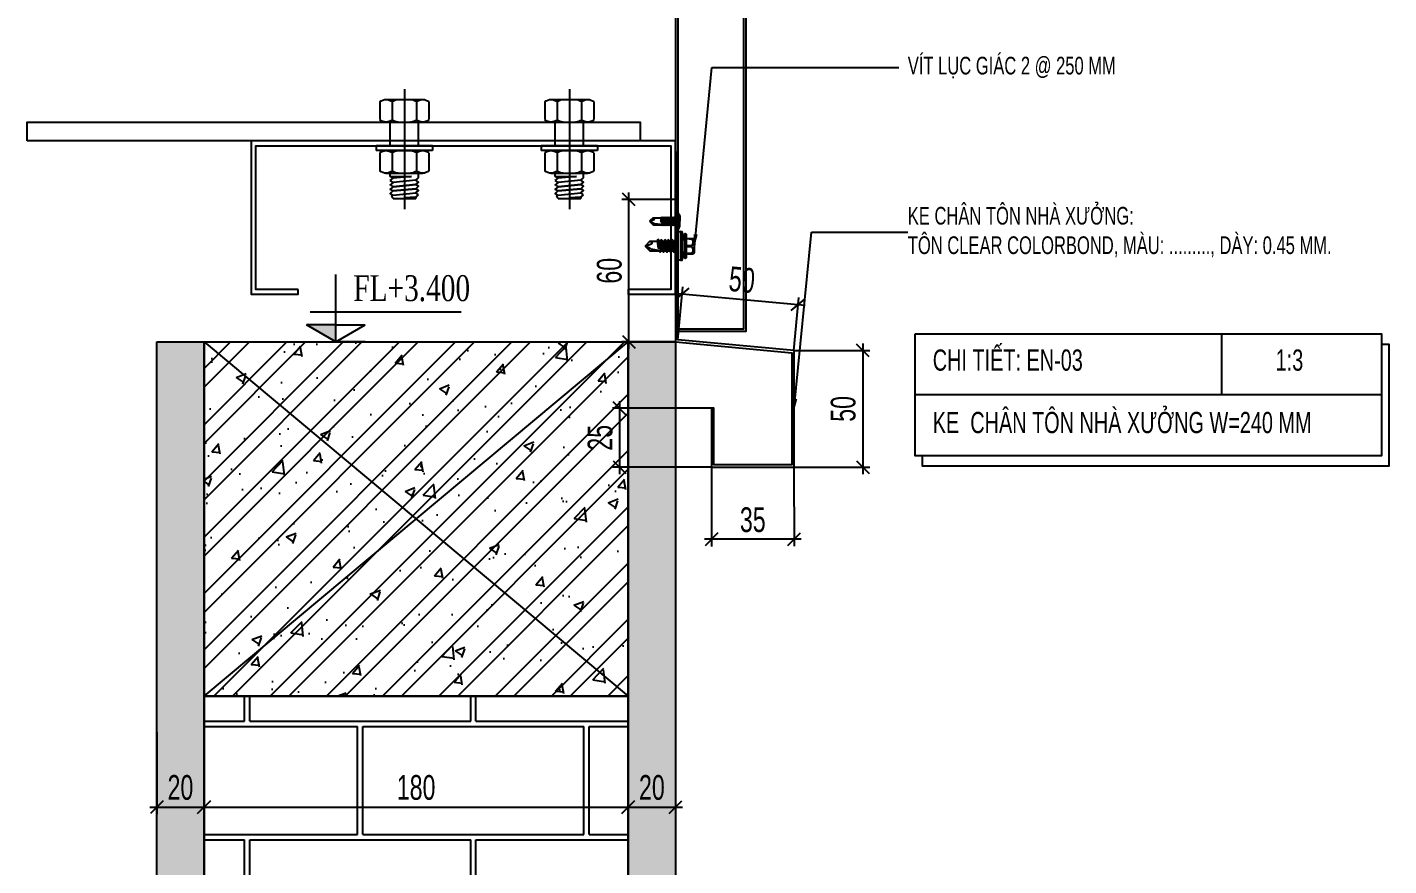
# Model space of a CAD drawing. Header units: inches. Extents: x 315041 to 662841, y -45540 to -35018.
# Drawn here: x 333323.7 to 333516.3, y -38049.3 to -37930.7 of the extents above; entities that cross this region are included whole.
import ezdxf

# ---------------------------------------------------------------- set-up
doc = ezdxf.new("R2010")
doc.units = ezdxf.units.IN
doc.header["$MEASUREMENT"] = 0
doc.linetypes.add('CENTER2', pattern=[28.575, 19.05, -3.175, 3.175, -3.175])
doc.linetypes.add('DASHED2', pattern=[9.525, 6.35, -3.175])
doc.layers.add('0_HATCH', color=252, linetype='Continuous', lineweight=9)
for name, color, linetype in [('2', 2, 'Continuous'), ('250', 250, 'Continuous'), ('251', 251, 'Continuous'), ('3', 3, 'Continuous'), ('5', 5, 'Continuous'), ('8', 8, 'Continuous'), ('flashing', 6, 'Continuous'), ('STRUCTURE', 1, 'Continuous')]:
    doc.layers.add(name, color=color, linetype=linetype)
doc.styles.add('ST1H', font='vnshxh.shx', dxfattribs={"width": 0.7})
doc.styles.add('vntimeh.shx', font='vntimeh.shx', dxfattribs={"width": 0.8, "bigfont": 'bigfont.shx'})
doc.dimstyles.new('3', dxfattribs={"dimtxt": 3.5, "dimasz": 1.8, "dimexe": 1, "dimexo": 0, "dimgap": 1, "dimtad": 1, "dimdec": 0, "dimlfac": 3, "dimzin": 0, "dimdsep": 46, "dimtxsty": 'ST1H', "dimblk": 'OBLIQUE', "dimcen": 1, "dimdle": 1, "dimclrd": 8, "dimclre": 8, "dimclrt": 3, "dimadec": 0, "dimazin": 0, "dimtfac": 1, "dimtdec": 0, "dimtix": 1, "dimtofl": 0, "dimtmove": 1, "dimatfit": 3, "dimfxl": 0.18, "dimtolj": 1, "dimtzin": 0, "dimlwd": -1, "dimlwe": -1, "dimarcsym": 1})

# ---------------------------------------------------------------- blocks, each defined once
blk = doc.blocks.new('*U148')
at = {"layer": '251'}
h = blk.add_hatch(color=256, dxfattribs=at)
h.paths.add_polyline_path([(-0.0533, -0.0404), (-0.0533, -0.0433, -0.192582), (-0.0476, -0.0289, -0.192582), (-0.0533, -0.0144)])
h.paths.add_polyline_path([(-0.0533, 0.0144, -0.192582), (-0.0476, 0.0289, -0.192582), (-0.0533, 0.0433)])
h = blk.add_hatch(color=256, dxfattribs=at)
h.paths.add_polyline_path([(0.067, -0.0404), (0.067, -0.0433, -0.192582), (0.0728, -0.0289, -0.192582), (0.067, -0.0144)])
h.paths.add_polyline_path([(0.067, 0.0144, -0.192582), (0.0728, 0.0289, -0.192582), (0.067, 0.0433)])
at = {"layer": '5', "linetype": 'CENTER2', "ltscale": 0.2}
blk.add_line((-0.0773, 0), (0.2055, 0), dxfattribs=at)
at = {"layer": '8'}
for p, q in [((0.0556, -0.0664), (0.0556, 0.0664)), ((0.0556, 0.0664), (0.067, 0.0664)), ((0.067, -0.0664), (0.067, 0.0664)), ((-0.0533, 0.0404), (-0.0533, -0.0404)), ((-0.0476, 0.0578), (-0.0058, 0.0578)), ((0, 0.0433), (0, -0.0433)), ((0.0556, 0.0333), (0, 0.0333)), ((0.067, 0.0404), (0.067, -0.0404)), ((0.0728, 0.0578), (0.1146, 0.0578)), ((0.1203, 0.0433), (0.1203, -0.0433)), ((0.1279, 0.0333), (0.1203, 0.0333)), ((0.1322, 0.0267), (0.1279, 0.0333)), ((0.1279, 0.0333), (0.1279, -0.0167)), ((0.1379, 0.0333), (0.1322, 0.0267)), ((0.1422, 0.0267), (0.1379, 0.0333)), ((-0.0476, 0.0289), (-0.0058, 0.0289)), ((0.0728, 0.0289), (0.1146, 0.0289)), ((0.1279, -0.0167), (0.1322, 0.0267)), ((0.175, 0.03), (0.1722, 0.0267)), ((0.1802, 0.0267), (0.175, 0.03)), ((0.1769, -0.0267), (0.1785, 0)), ((0.1802, 0), (0.1785, 0)), ((0.1785, 0), (0.1802, 0)), ((0.1802, 0.0267), (0.1802, -0.0267)), ((-0.0476, -0.0289), (-0.0058, -0.0289)), ((-0.0476, -0.0289), (-0.0058, -0.0289)), ((0.0728, -0.0289), (0.1146, -0.0289)), ((0.0728, -0.0289), (0.1146, -0.0289)), ((0.1369, -0.0267), (0.1312, -0.0333)), ((0.1712, -0.0333), (0.1669, -0.0267)), ((0.1769, -0.0267), (0.1712, -0.0333)), ((0.1769, -0.0267), (0.1802, -0.0267)), ((-0.0476, -0.0578), (-0.0058, -0.0578)), ((0.0556, -0.0333), (0, -0.0333)), ((0.0728, -0.0578), (0.1146, -0.0578)), ((0.1312, -0.0333), (0.1203, -0.0333)), ((0.0556, -0.0664), (0.067, -0.0664))]:
    blk.add_line(p, q, dxfattribs=at)
for points in [[(0.1469, -0.0267), (0.1412, -0.0333), (0.1369, -0.0267), (0.1422, 0.0267), (0.1479, 0.0333), (0.1522, 0.0267)], [(0.1569, -0.0267), (0.1512, -0.0333), (0.1469, -0.0267), (0.1522, 0.0267), (0.1579, 0.0333), (0.1622, 0.0267)], [(0.1669, -0.0267), (0.1612, -0.0333), (0.1569, -0.0267), (0.1622, 0.0267), (0.1679, 0.0333), (0.1722, 0.0267)]]:
    blk.add_lwpolyline(points, close=True, dxfattribs=at)
for centre, start, end in [((-0.0324, 0.0433), 136.3972, 223.6028), ((-0.0209, 0.0433), 316.3972, 43.6028), ((0.0879, 0.0433), 136.3972, 223.6028), ((0.0994, 0.0433), 316.3972, 43.6028), ((-0.0324, 0.0144), 136.3972, 180), ((-0.0209, 0.0144), 0, 43.6028), ((0.0879, 0.0144), 136.3972, 180), ((0.0994, 0.0144), 0, 43.6028), ((-0.0324, -0.0144), 180, 223.6028), ((-0.0324, -0.0433), 136.3972, 223.6028), ((-0.0209, -0.0144), 316.3972, 0), ((-0.0209, -0.0433), 316.3972, 43.6028), ((0.0879, -0.0144), 180, 223.6028), ((0.0879, -0.0433), 136.3972, 223.6028), ((0.0994, -0.0144), 316.3972, 0), ((0.0994, -0.0433), 316.3972, 43.6028)]:
    blk.add_arc(centre, 0.0209, start, end, dxfattribs=at)
blk = doc.blocks.new('*U149')
at = {"layer": '251'}
h = blk.add_hatch(color=256, dxfattribs=at)
h.paths.add_polyline_path([(-0.0533, -0.0404), (-0.0533, -0.0433, -0.192582), (-0.0476, -0.0289, -0.192582), (-0.0533, -0.0144)])
h.paths.add_polyline_path([(-0.0533, 0.0144, -0.192582), (-0.0476, 0.0289, -0.192582), (-0.0533, 0.0433)])
h = blk.add_hatch(color=256, dxfattribs=at)
h.paths.add_polyline_path([(0.067, -0.0404), (0.067, -0.0433, -0.192582), (0.0728, -0.0289, -0.192582), (0.067, -0.0144)])
h.paths.add_polyline_path([(0.067, 0.0144, -0.192582), (0.0728, 0.0289, -0.192582), (0.067, 0.0433)])
at = {"layer": '5', "linetype": 'CENTER2', "ltscale": 0.2}
blk.add_line((-0.0773, 0), (0.2055, 0), dxfattribs=at)
at = {"layer": '8'}
for p, q in [((0.0556, -0.0664), (0.0556, 0.0664)), ((0.0556, 0.0664), (0.067, 0.0664)), ((0.067, -0.0664), (0.067, 0.0664)), ((-0.0533, 0.0404), (-0.0533, -0.0404)), ((-0.0476, 0.0578), (-0.0058, 0.0578)), ((0, 0.0433), (0, -0.0433)), ((0.0556, 0.0333), (0, 0.0333)), ((0.067, 0.0404), (0.067, -0.0404)), ((0.0728, 0.0578), (0.1146, 0.0578)), ((0.1203, 0.0433), (0.1203, -0.0433)), ((0.1279, 0.0333), (0.1203, 0.0333)), ((0.1322, 0.0267), (0.1279, 0.0333)), ((0.1279, 0.0333), (0.1279, -0.0167)), ((0.1379, 0.0333), (0.1322, 0.0267)), ((0.1422, 0.0267), (0.1379, 0.0333)), ((-0.0476, 0.0289), (-0.0058, 0.0289)), ((0.0728, 0.0289), (0.1146, 0.0289)), ((0.1279, -0.0167), (0.1322, 0.0267)), ((0.175, 0.03), (0.1722, 0.0267)), ((0.1802, 0.0267), (0.175, 0.03)), ((0.1769, -0.0267), (0.1785, 0)), ((0.1802, 0), (0.1785, 0)), ((0.1785, 0), (0.1802, 0)), ((0.1802, 0.0267), (0.1802, -0.0267)), ((-0.0476, -0.0289), (-0.0058, -0.0289)), ((-0.0476, -0.0289), (-0.0058, -0.0289)), ((0.0728, -0.0289), (0.1146, -0.0289)), ((0.0728, -0.0289), (0.1146, -0.0289)), ((0.1369, -0.0267), (0.1312, -0.0333)), ((0.1712, -0.0333), (0.1669, -0.0267)), ((0.1769, -0.0267), (0.1712, -0.0333)), ((0.1769, -0.0267), (0.1802, -0.0267)), ((-0.0476, -0.0578), (-0.0058, -0.0578)), ((0.0556, -0.0333), (0, -0.0333)), ((0.0728, -0.0578), (0.1146, -0.0578)), ((0.1312, -0.0333), (0.1203, -0.0333)), ((0.0556, -0.0664), (0.067, -0.0664))]:
    blk.add_line(p, q, dxfattribs=at)
for points in [[(0.1469, -0.0267), (0.1412, -0.0333), (0.1369, -0.0267), (0.1422, 0.0267), (0.1479, 0.0333), (0.1522, 0.0267)], [(0.1569, -0.0267), (0.1512, -0.0333), (0.1469, -0.0267), (0.1522, 0.0267), (0.1579, 0.0333), (0.1622, 0.0267)], [(0.1669, -0.0267), (0.1612, -0.0333), (0.1569, -0.0267), (0.1622, 0.0267), (0.1679, 0.0333), (0.1722, 0.0267)]]:
    blk.add_lwpolyline(points, close=True, dxfattribs=at)
for centre, start, end in [((-0.0324, 0.0433), 136.3972, 223.6028), ((-0.0209, 0.0433), 316.3972, 43.6028), ((0.0879, 0.0433), 136.3972, 223.6028), ((0.0994, 0.0433), 316.3972, 43.6028), ((-0.0324, 0.0144), 136.3972, 180), ((-0.0209, 0.0144), 0, 43.6028), ((0.0879, 0.0144), 136.3972, 180), ((0.0994, 0.0144), 0, 43.6028), ((-0.0324, -0.0144), 180, 223.6028), ((-0.0324, -0.0433), 136.3972, 223.6028), ((-0.0209, -0.0144), 316.3972, 0), ((-0.0209, -0.0433), 316.3972, 43.6028), ((0.0879, -0.0144), 180, 223.6028), ((0.0879, -0.0433), 136.3972, 223.6028), ((0.0994, -0.0144), 316.3972, 0), ((0.0994, -0.0433), 316.3972, 43.6028)]:
    blk.add_arc(centre, 0.0209, start, end, dxfattribs=at)
blk = doc.blocks.new('A$C174458B3')
at = {"layer": '2'}
blk.add_lwpolyline([(1.3333, 0.0167), (1.4833, 0.0167), (1.4833, 0.525), (0.0167, 0.525), (0.0167, 0.0167), (0.1667, 0.0167), (0.1667, 0), (0, 0), (0, 0.5417), (1.5, 0.5417), (1.5, 0), (1.3333, 0), (1.3333, 0.0167)], dxfattribs=at)
at = {"layer": '5'}
blk.add_lwpolyline([(2.2917, 0.5417), (2.2917, 0.6083), (0.125, 0.6083), (0.125, 0.5417), (2.2917, 0.5417)], dxfattribs=at)
at = {"layer": '251', "color": 147, "xscale": 1.5, "yscale": 1.5, "zscale": 1.5, "rotation": 270}
for name, p in [('*U149', (0.375, 0.6083)), ('*U148', (0.9583, 0.6083))]:
    blk.add_blockref(name, p, dxfattribs=at)
blk = doc.blocks.new('Short_Self_drilling')
at = {"layer": 'STRUCTURE', "color": 1, "linetype": 'Continuous'}
for p, q in [((-3.43, 3.75), (-3.43, 6.75)), ((3, 7.19), (-3, 7.18)), ((3.43, 3.76), (3.42, 6.76)), ((6.43, 1.74), (-6.43, 1.73)), ((5.14, 3.76), (-5.14, 3.75)), ((-2.57, 2.9), (-5.14, 2.9)), ((2.57, 2.9), (-2.57, 2.9)), ((-2.14, 2.8), (-2.14, 2.9)), ((6.25, 0), (0, 0)), ((2.15, 2.8), (2.15, 2.9)), ((2.16, -0.5), (2.15, 0.01)), ((5.14, 2.9), (2.57, 2.9)), ((2.99, -1.17), (-2.7, -0.23)), ((2.99, -2.7), (-2.7, -1.76)), ((2.99, -4.23), (-2.7, -3.28)), ((2.99, -5.75), (-2.7, -4.81)), ((-2.14, -1.38), (-2.14, -0.87)), ((-2.14, -2.91), (-2.14, -2.39)), ((-2.14, -4.43), (-2.14, -3.92)), ((-2.13, -5.96), (-2.14, -5.44)), ((2.16, -2.03), (2.16, -1.51)), ((2.16, -3.55), (2.16, -3.04)), ((2.16, -5.08), (2.16, -4.56)), ((2.99, -7.28), (-2.7, -6.33)), ((-1.91, -7.99), (-2.7, -7.86)), ((-2.14, -12.33), (-2.14, -8.48)), ((-2.13, -7.49), (-2.13, -6.97)), ((3, -8.8), (-1.14, -8.12)), ((2.15, -12.31), (2.15, -9.14)), ((2.16, -6.6), (2.16, -6.09)), ((2.16, -8.13), (2.16, -7.61))]:
    blk.add_line(p, q, dxfattribs=at)
for points in [[(-0.13, 3.76), (-0.33, 6.23, 0.338878), (-3.14, 6.23), (-3.33, 3.75)], [(3.3, 3.76), (3.1, 6.23, 0.338878), (0.29, 6.23), (0.1, 3.76)], [(-6.43, 1.3, -0.088869), (-6.25, 0), (0, 0)], [(-0.08, -14.04), (-1.04, -12.24, -0.148657), (-1.4, -11.2), (-1.95, -7.72, -0.815006), (-1.21, -7.77, 0.150833), (-0.85, -8.68)], [(2.15, -12.31), (1.71, -11.7, 0.52242), (0.88, -11.71), (-0.17, -14.24)], [(2.15, -12.31), (0.17, -14.24, -0.333596), (-0.17, -14.24), (-2.14, -12.33)]]:
    blk.add_lwpolyline(points, format="xyb", dxfattribs=at)
blk.add_lwpolyline([(6.43, 1.31), (6.43, 1.74), (2.14, 2.81), (-2.14, 2.8), (-6.43, 1.73), (-6.43, 1.3)], close=True, dxfattribs=at)
for points in [[(2.99, -1.17), (2.16, -1.51), (-2.14, -0.85), (-2.7, -0.23), (-2.36, 0)], [(2.99, -2.7), (2.16, -3.04), (-2.14, -2.37), (-2.7, -1.76), (-2.14, -1.38), (2.16, -2.03), (2.99, -2.7)], [(2.99, -4.23), (2.16, -4.56), (-2.14, -3.9), (-2.7, -3.28), (-2.14, -2.91), (2.16, -3.55), (2.99, -4.23)], [(2.99, -5.75), (2.16, -6.09), (-2.14, -5.43), (-2.7, -4.81), (-2.14, -4.43), (2.16, -5.08), (2.99, -5.75)], [(2.99, -7.28), (2.16, -7.62), (-2.14, -6.95), (-2.7, -6.33), (-2.13, -5.96), (2.16, -6.6), (2.99, -7.28)], [(-1.18, 0), (2.16, -0.5), (2.99, -1.17)], [(-1.82, -8.53), (-2.14, -8.48), (-2.7, -7.86), (-2.13, -7.49), (-1.83, -7.53)], [(-1.26, -7.62), (2.16, -8.13), (3, -8.8)], [(3, -8.8), (2.16, -9.14), (-0.85, -8.68)]]:
    blk.add_lwpolyline(points, dxfattribs=at)
for centre, radius, start, end in [((-3, 6.75), 0.429, 90.03113, 180.03113), ((3, 6.76), 0.429, 0.03113, 90.03113), ((-4.99, 3.32), 0.455, 109.79487, 250.26739), ((5.07, 3.33), 0.435, 279.72757, 80.33469), ((9.99, 0.17), 3.74, 162.29632, 182.61031)]:
    blk.add_arc(centre, radius, start, end, dxfattribs=at)
blk = doc.blocks.new('HFR-1')
at = {"layer": 'STRUCTURE', "color": 1, "linetype": 'Continuous'}
for p, q in [((-5.5, 0), (5.5, 0)), ((-5.24, 0.81), (-3.37, 1.5)), ((5.24, 0.81), (3.37, 1.5)), ((-2.43, -1.21), (-2.95, -1.58)), ((-2.95, -1.58), (-2.43, -1.92)), ((-2.43, -1.92), (-2.95, -2.29)), ((-2.95, -2.29), (-2.43, -2.63)), ((-2.43, -2.63), (-2.95, -3)), ((-2.95, -3), (-2.43, -3.34)), ((-2.43, -3.34), (-2.95, -3.72)), ((-2.95, -3.72), (-2.43, -4.05)), ((-2.43, -4.05), (-2.95, -4.43)), ((-2.95, -4.43), (-2.43, -4.76)), ((-2.43, -4.76), (-2.95, -5.14)), ((-2.95, -5.14), (-2.43, -5.48)), ((-2.43, -5.48), (-2.95, -5.85)), ((-2.95, -5.85), (-2.43, -6.19)), ((-2.43, -6.19), (-2.95, -6.56)), ((-2.95, -6.56), (-2.43, -6.9)), ((-2.43, -6.9), (-2.95, -7.27)), ((-2.95, -7.27), (-2.43, -7.61)), ((-2.43, -7.61), (-2.95, -7.98)), ((-2.95, -7.98), (-2.43, -8.32)), ((-2.43, -8.32), (-2.95, -8.69)), ((-2.95, -8.69), (-2.43, -9.03)), ((-2.43, -9.03), (-2.95, -9.4)), ((-2.95, -9.4), (-2.43, -9.74)), ((-2.94, -1.59), (2.9, -1.42)), ((-2.94, -2.3), (2.9, -2.13)), ((-2.94, -3.01), (2.9, -2.84)), ((-2.94, -3.72), (2.9, -3.55)), ((-2.94, -4.43), (2.9, -4.26)), ((-2.94, -5.14), (2.9, -4.98)), ((-2.94, -5.85), (2.9, -5.69)), ((-2.94, -6.56), (2.9, -6.4)), ((-2.94, -7.27), (2.9, -7.11)), ((-2.94, -7.99), (2.9, -7.82)), ((-2.94, -8.7), (2.9, -8.53)), ((-2.94, -9.41), (2.9, -9.24)), ((2.44, -1.07), (-2.43, -1.21)), ((2.44, -1.78), (-2.43, -1.92)), ((-2.43, -1.92), (2.44, -1.78)), ((-2.43, -2.63), (2.44, -2.49)), ((2.44, -2.49), (-2.43, -2.63)), ((-2.43, -3.34), (2.44, -3.2)), ((2.44, -3.2), (-2.43, -3.34)), ((-2.43, -4.05), (2.44, -3.91)), ((2.44, -3.91), (-2.43, -4.05)), ((-2.43, -4.76), (2.44, -4.62)), ((2.44, -4.62), (-2.43, -4.76)), ((-2.43, -5.48), (2.44, -5.34)), ((2.44, -5.34), (-2.43, -5.48)), ((-2.43, -6.19), (2.44, -6.05)), ((2.44, -6.05), (-2.43, -6.19)), ((-2.43, -6.9), (2.44, -6.76)), ((2.44, -6.76), (-2.43, -6.9)), ((-2.43, -7.61), (2.44, -7.47)), ((2.44, -7.47), (-2.43, -7.61)), ((-2.43, -8.32), (2.44, -8.18)), ((2.44, -8.18), (-2.43, -8.32)), ((-2.43, -9.03), (2.44, -8.89)), ((2.44, -8.89), (-2.43, -9.03)), ((-2.43, -9.74), (2.44, -9.6)), ((2.44, -9.6), (-2.43, -9.74)), ((2.9, -1.42), (2.44, -1.07)), ((2.44, -1.78), (2.9, -1.42)), ((2.9, -2.13), (2.44, -1.78)), ((2.44, -2.49), (2.9, -2.13)), ((2.9, -2.84), (2.44, -2.49)), ((2.44, -3.2), (2.9, -2.84)), ((2.9, -3.55), (2.44, -3.2)), ((2.44, -3.91), (2.9, -3.55)), ((2.9, -4.26), (2.44, -3.91)), ((2.44, -4.62), (2.9, -4.26)), ((2.9, -4.98), (2.44, -4.62)), ((2.44, -5.34), (2.9, -4.98)), ((2.9, -5.69), (2.44, -5.34)), ((2.44, -6.05), (2.9, -5.69)), ((2.9, -6.4), (2.44, -6.05)), ((2.44, -6.76), (2.9, -6.4)), ((2.9, -7.11), (2.44, -6.76)), ((2.44, -7.47), (2.9, -7.11)), ((2.9, -7.82), (2.44, -7.47)), ((2.44, -8.18), (2.9, -7.82)), ((2.9, -8.53), (2.44, -8.18)), ((2.44, -8.89), (2.9, -8.53)), ((2.9, -9.24), (2.44, -8.89)), ((2.44, -9.6), (2.9, -9.24)), ((2.9, -9.95), (2.44, -9.6)), ((-2.43, -9.74), (-2.95, -10.11)), ((-2.95, -10.11), (-2.43, -10.45)), ((-2.43, -10.45), (-2.95, -10.82)), ((-2.95, -10.82), (-2.43, -11.16)), ((-2.43, -11.16), (-2.95, -11.53)), ((-2.95, -11.53), (-2.43, -11.87)), ((-2.94, -10.12), (1.52, -9.99)), ((-2.94, -10.83), (1.31, -10.71)), ((-2.94, -11.54), (0.86, -11.43)), ((-2.5, -17.43), (-2.5, -11.83)), ((-2.5, -17.43), (-1.99, -16.71)), ((-2.5, -17.43), (-0.19, -19.67)), ((1.4, -10.34), (-2.43, -10.45)), ((-2.43, -10.45), (1.4, -10.34)), ((-2.43, -11.16), (1.15, -11.06)), ((1.15, -11.06), (-2.43, -11.16)), ((-2.43, -11.87), (0.36, -11.79)), ((-1.02, -16.72), (0.2, -19.68)), ((0.11, -19.44), (1.22, -17.34)), ((0.2, -19.68), (2.5, -17.45)), ((1.64, -16.13), (2.28, -10.16)), ((2.17, -9.97), (2.9, -9.95)), ((2.2, -11.74), (2.44, -11.73)), ((2.22, -11.39), (2.9, -11.37)), ((2.24, -11.03), (2.44, -11.02)), ((2.44, -11.02), (2.24, -11.03)), ((2.26, -10.68), (2.9, -10.66)), ((2.44, -10.31), (2.27, -10.31)), ((2.27, -10.31), (2.44, -10.31)), ((2.44, -10.31), (2.9, -9.95)), ((2.9, -10.66), (2.44, -10.31)), ((2.44, -11.02), (2.9, -10.66)), ((2.9, -11.37), (2.44, -11.02)), ((2.44, -11.73), (2.9, -11.37)), ((2.5, -17.45), (2.5, -11.68))]:
    blk.add_line(p, q, dxfattribs=at)
at = {"layer": 'STRUCTURE', "color": 1, "linetype": 'Continuous', "ltscale": 8}
for p in [(-3.37, 1.5), (3.37, 1.5)]:
    blk.add_line(p, (0, 1.5), dxfattribs=at)
at = {"layer": 'STRUCTURE', "color": 1, "linetype": 'DASHED2'}
for p in [(-1.93, 1.5), (1.93, 1.5)]:
    blk.add_line(p, (0, 0), dxfattribs=at)
at = {"layer": 'STRUCTURE', "color": 1, "linetype": 'Continuous', "ltscale": 8}
for centre, start, end in [((-4.73, 0.2), 130.41001, 194.80618), ((4.73, 0.2), 345.19382, 49.58999)]:
    blk.add_arc(centre, 0.801, start, end, dxfattribs=at)
at = {"layer": 'STRUCTURE', "color": 1, "linetype": 'Continuous'}
for centre, radius, start, end in [((-7.27, -8.97), 9.14, 58.06501, 78.8402), ((5.11, -3.81), 3.83, 84.20393, 134.36205), ((-1.51, -17.05), 0.59, 34.23018, 144.5641), ((-0.51, -10.07), 1.93, 296.60409, 355.39217), ((-0.56, -16.05), 2.2, 324.00482, 357.82685), ((1.85, -10.28), 0.444, 15.97616, 172.6971), ((0.01, -19.41), 0.331, 231.63478, 305.42875)]:
    blk.add_arc(centre, radius, start, end, dxfattribs=at)
blk = doc.blocks.new('cos')
at = {"color": 8}
for p, q in [((0, 0), (0, 7.82)), ((-3, 3.49), (14.52, 3.49)), ((0, 1.99), (-3.39, 1.99)), ((0, 0), (-3.39, 1.99)), ((0, 1.99), (3.39, 1.99)), ((0, 0), (3.39, 1.99))]:
    blk.add_line(p, q, dxfattribs=at)
at = {"color": 4}
for p in [(-3.39, 0), (3.39, 0)]:
    blk.add_line(p, (0, 0), dxfattribs=at)
at = {"color": 8}
blk.add_solid([(0, 0), (-3.39, 1.99), (0, 1.99)], dxfattribs=at)
at = {"layer": '3', "color": 3, "style": 'vntimeh.shx', "width": 0.75}
blk.add_attdef('DSD', (1.32, 4.73), '', height=3, dxfattribs=at)
blk = doc.blocks.new('_Oblique')
at = {"color": 0, "linetype": 'ByBlock', "lineweight": -2}
blk.add_line((-0.5, -0.5), (0.5, 0.5), dxfattribs=at)
blk = doc.blocks.new('*D715')
at = {"color": 8, "linetype": 'Continuous', "transparency": 16777216}
for p, q in [((333415.31, -37968.31), (333433.74, -37970.01)), ((333415.71, -37974.88), (333416.4, -37967.4)), ((333432.14, -37976.41), (333432.84, -37968.93))]:
    blk.add_line(p, q, dxfattribs=at)
at = {"layer": 'Defpoints', "color": 0, "transparency": 16777216}
for p in [(333432.74, -37969.92), (333415.71, -37974.88), (333432.14, -37976.41)]:
    blk.add_point(p, dxfattribs=at)
at = {"color": 8, "transparency": 16777216, "xscale": 1.8, "yscale": 1.8, "zscale": 1.8}
for p, rotation in [((333416.31, -37968.4), 174.7059059588667), ((333432.74, -37969.92), 354.7059059588667)]:
    blk.add_blockref('_Oblique', p, dxfattribs=dict(at, rotation=rotation))
at = {"color": 3, "transparency": 16777216, "insert": (333424.78, -37966.42), "char_height": 3.5, "attachment_point": 5, "rotation": 354.7059, "style": 'ST1H'}
blk.add_mtext('\\A1;50', dxfattribs=at)
blk = doc.blocks.new('*D716')
at = {"color": 8, "linetype": 'Continuous', "transparency": 16777216}
for p, q in [((333432.14, -37976.41), (333442.86, -37976.41)), ((333441.86, -37975.41), (333441.86, -37993.91)), ((333432.14, -37992.91), (333442.86, -37992.91))]:
    blk.add_line(p, q, dxfattribs=at)
at = {"layer": 'Defpoints', "color": 0, "transparency": 16777216}
for p in [(333432.14, -37976.41), (333432.14, -37992.91), (333441.86, -37992.91)]:
    blk.add_point(p, dxfattribs=at)
at = {"color": 8, "transparency": 16777216, "xscale": 1.8, "yscale": 1.8, "zscale": 1.8}
for p, rotation in [((333441.86, -37976.41), 90), ((333441.86, -37992.91), 270)]:
    blk.add_blockref('_Oblique', p, dxfattribs=dict(at, rotation=rotation))
at = {"color": 3, "transparency": 16777216, "insert": (333439.11, -37984.66), "char_height": 3.5, "attachment_point": 5, "rotation": 90, "style": 'ST1H'}
blk.add_mtext('\\A1;50', dxfattribs=at)
blk = doc.blocks.new('*D717')
at = {"color": 8, "linetype": 'Continuous', "transparency": 16777216}
for p, q in [((333420.48, -37992.91), (333420.48, -38004.1)), ((333432.14, -37992.91), (333432.15, -38004.09)), ((333433.15, -38003.09), (333419.48, -38003.1))]:
    blk.add_line(p, q, dxfattribs=at)
at = {"layer": 'Defpoints', "color": 0, "transparency": 16777216}
for p in [(333420.48, -37992.91), (333432.14, -37992.91), (333420.48, -38003.1)]:
    blk.add_point(p, dxfattribs=at)
at = {"color": 8, "transparency": 16777216, "xscale": 1.8, "yscale": 1.8, "zscale": 1.8}
for p, rotation in [((333420.48, -38003.1), 180.0302479131759), ((333432.15, -38003.09), 0.03024791317586484)]:
    blk.add_blockref('_Oblique', p, dxfattribs=dict(at, rotation=rotation))
at = {"color": 3, "transparency": 16777216, "insert": (333426.31, -38000.35), "char_height": 3.5, "attachment_point": 5, "rotation": 0.0302, "style": 'ST1H'}
blk.add_mtext('\\A1;35', dxfattribs=at)
blk = doc.blocks.new('*D718')
at = {"color": 8, "linetype": 'Continuous', "transparency": 16777216}
for p, q in [((333342.04, -38030.38), (333342.04, -38041.96)), ((333348.7, -38030.38), (333348.7, -38041.96)), ((333341.04, -38040.96), (333349.7, -38040.96))]:
    blk.add_line(p, q, dxfattribs=at)
at = {"layer": 'Defpoints', "color": 0, "transparency": 16777216}
for p in [(333342.04, -38030.38), (333348.7, -38030.38), (333348.7, -38040.96)]:
    blk.add_point(p, dxfattribs=at)
at = {"color": 8, "transparency": 16777216, "xscale": 1.8, "yscale": 1.8, "zscale": 1.8, "rotation": 180}
blk.add_blockref('_Oblique', (333342.04, -38040.96), dxfattribs=at)
at = {"color": 8, "transparency": 16777216, "xscale": 1.8, "yscale": 1.8, "zscale": 1.8}
blk.add_blockref('_Oblique', (333348.7, -38040.96), dxfattribs=at)
at = {"color": 3, "transparency": 16777216, "insert": (333345.37, -38038.21), "char_height": 3.5, "attachment_point": 5, "style": 'ST1H'}
blk.add_mtext('\\A1;20', dxfattribs=at)
blk = doc.blocks.new('*D719')
at = {"color": 8, "linetype": 'Continuous', "transparency": 16777216}
for p, q in [((333348.7, -38030.38), (333348.7, -38041.96)), ((333408.7, -38033.34), (333408.7, -38041.96)), ((333347.7, -38040.96), (333409.7, -38040.96))]:
    blk.add_line(p, q, dxfattribs=at)
at = {"layer": 'Defpoints', "color": 0, "transparency": 16777216}
for p in [(333348.7, -38030.38), (333408.7, -38033.34), (333408.7, -38040.96)]:
    blk.add_point(p, dxfattribs=at)
at = {"color": 8, "transparency": 16777216, "xscale": 1.8, "yscale": 1.8, "zscale": 1.8, "rotation": 180}
blk.add_blockref('_Oblique', (333348.7, -38040.96), dxfattribs=at)
at = {"color": 8, "transparency": 16777216, "xscale": 1.8, "yscale": 1.8, "zscale": 1.8}
blk.add_blockref('_Oblique', (333408.7, -38040.96), dxfattribs=at)
at = {"color": 3, "transparency": 16777216, "insert": (333378.7, -38038.21), "char_height": 3.5, "attachment_point": 5, "style": 'ST1H'}
blk.add_mtext('\\A1;180', dxfattribs=at)
blk = doc.blocks.new('*D720')
at = {"color": 8, "linetype": 'Continuous', "transparency": 16777216}
for p, q in [((333408.7, -38033.34), (333408.7, -38041.96)), ((333415.37, -38033.34), (333415.37, -38041.96)), ((333407.7, -38040.96), (333416.37, -38040.96))]:
    blk.add_line(p, q, dxfattribs=at)
at = {"layer": 'Defpoints', "color": 0, "transparency": 16777216}
for p in [(333408.7, -38033.34), (333415.37, -38033.34), (333415.37, -38040.96)]:
    blk.add_point(p, dxfattribs=at)
at = {"color": 8, "transparency": 16777216, "xscale": 1.8, "yscale": 1.8, "zscale": 1.8, "rotation": 180}
blk.add_blockref('_Oblique', (333408.7, -38040.96), dxfattribs=at)
at = {"color": 8, "transparency": 16777216, "xscale": 1.8, "yscale": 1.8, "zscale": 1.8}
blk.add_blockref('_Oblique', (333415.37, -38040.96), dxfattribs=at)
at = {"color": 3, "transparency": 16777216, "insert": (333412.04, -38038.21), "char_height": 3.5, "attachment_point": 5, "style": 'ST1H'}
blk.add_mtext('\\A1;20', dxfattribs=at)
blk = doc.blocks.new('*D906')
at = {"color": 8, "linetype": 'Continuous', "transparency": 16777216}
for p, q in [((333415.37, -37955.07), (333407.79, -37955.07)), ((333408.79, -37976.19), (333408.79, -37954.07)), ((333415.37, -37975.19), (333407.79, -37975.19))]:
    blk.add_line(p, q, dxfattribs=at)
at = {"layer": 'Defpoints', "color": 0, "transparency": 16777216}
for p in [(333408.79, -37955.07), (333415.37, -37955.07), (333415.37, -37975.19)]:
    blk.add_point(p, dxfattribs=at)
at = {"color": 8, "transparency": 16777216, "xscale": 1.8, "yscale": 1.8, "zscale": 1.8}
for p, rotation in [((333408.79, -37955.07), 90), ((333408.79, -37975.19), 270)]:
    blk.add_blockref('_Oblique', p, dxfattribs=dict(at, rotation=rotation))
at = {"color": 3, "transparency": 16777216, "insert": (333406.04, -37965.13), "char_height": 3.5, "attachment_point": 5, "rotation": 90, "style": 'ST1H'}
blk.add_mtext('\\A1;60', dxfattribs=at)
blk = doc.blocks.new('*D1209')
at = {"color": 8, "linetype": 'Continuous', "transparency": 16777216}
for p, q in [((333407.48, -37983.58), (333407.48, -37993.91)), ((333420.48, -37984.58), (333406.48, -37984.58)), ((333420.48, -37992.91), (333406.48, -37992.91))]:
    blk.add_line(p, q, dxfattribs=at)
at = {"layer": 'Defpoints', "color": 0, "transparency": 16777216}
for p in [(333420.48, -37984.58), (333407.48, -37992.91), (333420.48, -37992.91)]:
    blk.add_point(p, dxfattribs=at)
at = {"color": 8, "transparency": 16777216, "xscale": 1.8, "yscale": 1.8, "zscale": 1.8}
for p, rotation in [((333407.48, -37984.58), 90), ((333407.48, -37992.91), 270)]:
    blk.add_blockref('_Oblique', p, dxfattribs=dict(at, rotation=rotation))
at = {"color": 3, "transparency": 16777216, "insert": (333404.73, -37988.75), "char_height": 3.5, "attachment_point": 5, "rotation": 90, "style": 'ST1H'}
blk.add_mtext('\\A1;25', dxfattribs=at)

msp = doc.modelspace()

# ---------------------------------------------------------------- hatches: boundary and pattern name
h = msp.add_hatch()
h.set_pattern_fill('AR-SAND', color=8, style=0)
h.set_pattern_definition([(37.5, (7131.1523, 466.4137), (-0.062993358, 1.926823769), [0, -1.52, 0, -1.7, 0, -1.625]), (7.5, (7131.1523, 466.4137), (1.769776705, 2.822146065), [0, -0.82, 0, -1.37, 0, -0.525]), (327.5, (7129.9223, 466.4137), (3.114141862, 0.0056590535), [0, -0.5, 0, -1.8, 0, -2.35]), (317.5, (7129.9223, 466.4137), (3.006126605, 0.877675565), [0, -0.25, 0, -1.18, 0, -1.35])])
h.paths.add_polyline_path([(333415.3701, -37975.1991), (333408.7034, -37975.1991), (333408.7034, -38025.2855), (333408.7034, -38110.2113), (333415.3701, -38110.2113)])
h.paths.add_polyline_path([(333348.7034, -38025.2855), (333348.7034, -37975.1929), (333342.0367, -37975.1929), (333342.0367, -38110.2113), (333348.7034, -38110.2113)])
h = msp.add_hatch()
h.set_pattern_fill('AR-CONC', color=8, scale=2, style=0)
h.set_pattern_definition([(50, (7131.152, 466.414), (14.34520365, -1.2550427), [1.5, -16.5]), (355, (7131.152, 466.414), (-2.7750267, 15.0438427), [1.2, -13.2]), (100.4514, (7132.348, 466.309), (11.57018763, 13.78879084), [1.2748038, -14.02284224]), (46.1842, (7131.152, 470.414), (21.344821, -3.3103803), [2.25, -24.75]), (96.6356, (7132.93, 470.138), (18.6932541, 19.4823574), [1.9122058, -21.03426]), (351.1842, (7131.152, 470.414), (18.6932389, 19.482372), [1.8, -19.8]), (21, (7133.152, 469.414), (11.93814104, -8.0523778), [1.5, -16.5]), (326, (7133.152, 469.414), (4.86630664, 14.5030009), [1.2, -13.2]), (71.4514, (7134.147, 468.743), (16.8044526, 6.45060993), [1.2748038, -14.02284224]), (37.5, (7131.152, 466.4137), (0.24319711, 6.65787708), [0, -13.04, 0, -13.4, 0, -13.25]), (7.5, (7131.152, 466.414), (5.26139075, 7.88823424), [0, -7.64, 0, -12.74, 0, -5.05]), (327.5, (7126.692, 466.4137), (10.67644872, -0.451097435), [0, -5, 0, -15.6, 0, -20.7]), (317.5, (7124.692, 466.414), (11.6637234, 2.00209965), [0, -6.5, 0, -10.36, 0, -14.7])])
h.paths.add_polyline_path([(333408.7034, -37975.1929), (333348.7034, -37975.1929), (333348.7034, -38025.2855), (333408.7034, -38025.2855)])
h = msp.add_hatch()
h.set_pattern_fill('ANSI32', color=8, scale=15, style=0)
h.set_pattern_definition([(45, (7131.152, 466.4137), (-3.97747564, 3.97747564), []), (45, (7133.804, 466.4137), (-3.97747564, 3.97747564), [])])
h.paths.add_polyline_path([(333408.7034, -37975.1929), (333348.7034, -37975.1929), (333348.7034, -38025.2855), (333408.7034, -38025.2855)])
h = msp.add_hatch()
h.set_pattern_fill('AR-B816C', color=8, scale=2, style=0)
h.set_pattern_definition([(0, (7131.152, 466.414), (16, 16), [31.25, -0.75]), (0, (7115.152, 467.164), (16, 16), [31.25, -0.75]), (90, (7131.152, 466.414), (-16, 16), [-16.75, 15.25]), (90, (7130.402, 466.414), (-16, 16), [-16.75, 15.25])])
h.paths.add_polyline_path([(333348.7034, -38110.2113), (333408.7034, -38110.2113), (333408.7034, -38025.2855), (333348.7034, -38025.2855)])

# ---------------------------------------------------------------- linework, layer by layer
at = {"color": 9}
msp.add_line((333492.5946, -37974.0666), (333492.5946, -37982.6911), dxfattribs=at)
at = {"color": 8}
for p, q in [((333348.7034, -37975.1929), (333408.7034, -38025.2855)), ((333348.7034, -38025.2855), (333408.7034, -37975.1991))]:
    msp.add_line(p, q, dxfattribs=at)
for points in [[(333342.0367, -37975.1929), (333348.7034, -37975.1929), (333348.7034, -38110.2113), (333342.0367, -38110.2113)], [(333348.7034, -37975.1929), (333408.7034, -37975.1929), (333408.7034, -38025.2855), (333348.7034, -38025.2855)], [(333408.7034, -37975.1991), (333415.3701, -37975.1991), (333415.3701, -38110.2175), (333408.7034, -38110.2175)], [(333348.7034, -38025.2855), (333408.7034, -38025.2855), (333408.7034, -38110.2113), (333348.7034, -38110.2113)]]:
    msp.add_lwpolyline(points, close=True, dxfattribs=at)
at = {"layer": '0_HATCH'}
msp.add_lwpolyline([(333415.3701, -38110.2113), (333342.0367, -38110.2113), (333342.0367, -37975.1929), (333415.3701, -37975.1929)], close=True, dxfattribs=at)
at = {"layer": '3'}
for points in [[(333415.3701, -37758.6315), (333415.3701, -37973.6929), (333425.3698, -37973.6929), (333425.3698, -37758.6315)], [(333415.7034, -37758.6315), (333415.7034, -37973.3596), (333425.0364, -37973.3596), (333425.0364, -37758.6315)]]:
    msp.add_lwpolyline(points, dxfattribs=at)
at = {"layer": 'flashing'}
msp.add_lwpolyline([(333415.3725, -37948.4108), (333415.3701, -37975.1991), (333431.8106, -37976.7225), (333431.8106, -37992.5808), (333421.1439, -37992.5808), (333421.1439, -37992.5808), (333420.8106, -37992.5808), (333420.8106, -37984.9141), (333420.8106, -37984.9141), (333420.8106, -37984.5808), (333420.4772, -37984.5808), (333420.4772, -37992.9141), (333432.1439, -37992.9141), (333432.1439, -37976.4134), (333415.7063, -37974.8903), (333415.7067, -37948.4108), (333415.37, -37948.4108)], dxfattribs=at)

# ---------------------------------------------------------------- block references
at = {"color": 8, "xscale": 0.1989464960525862, "yscale": 0.1989464964717627, "zscale": 0.1989464958197563, "rotation": 269.8538140099948}
msp.add_blockref('HFR-1', (333415.6746, -37958.1369), dxfattribs=at)
at = {"color": 1, "extrusion": (0, 0, -1), "xscale": 0.3199999993257862, "yscale": 0.3199999995995313, "zscale": -0.3199999999999999, "rotation": 89.96887261188007}
msp.add_blockref('Short_Self_drilling', (-333415.7065, -37961.6444), dxfattribs=at)
at = {"layer": '2', "xscale": -40, "yscale": 40.00000000046566, "zscale": 40.00000000038806}
msp.add_blockref('A$C174458B3', (333415.3702, -37968.4454), dxfattribs=at)
at = {"layer": '250'}
ref = msp.add_blockref('cos', (333367.3593, -37975.1929), dxfattribs=dict(at, xscale=1.220703125, yscale=1.220703125, zscale=1.220703125))
ref.add_attrib('DSD', 'FL+3.400', (333369.819, -37969.4206), dxfattribs={"layer": '3', "color": 3, "height": 3.66211, "style": 'vntimeh.shx', "width": 0.75})

# ---------------------------------------------------------------- texts
at = {"layer": '3', "insert": (333451.7643, -37977.781), "char_height": 3, "attachment_point": 4, "style": 'ST1H', "bg_fill": 2}
msp.add_mtext('\\A1;CHI TIÕT: EN-03', dxfattribs=at)

# ---------------------------------------------------------------- dimensions: what is measured, and where the dimension line sits
at = {"color": 8}
dim = msp.add_linear_dim(base=(333408.7876, -37955.0713), p1=(333415.3701, -37975.1929), p2=(333415.37, -37955.0713), angle=90, dimstyle='3', dxfattribs=at)
dim.commit()
dim.dimension.update_dxf_attribs({"geometry": '*D906', "text_midpoint": (333406.0376, -37965.1321)})
for p1, p2, distance, picture, middle in [((333415.7063, -37974.8841), (333432.1439, -37976.4073), 6.5124, '*D715', (333424.7797, -37966.4228)), ((333432.1439, -37976.4073), (333432.1439, -37992.908), 9.716, '*D716', (333439.1099, -37984.6576)), ((333432.1439, -37992.908), (333420.4772, -37992.9141), 10.1856, '*D717', (333426.3145, -38000.3466))]:
    dim = msp.add_aligned_dim(p1=p1, p2=p2, distance=distance, dimstyle='3', dxfattribs=at)
    dim.commit()
    dim.dimension.update_dxf_attribs({"geometry": picture, "text_midpoint": middle})
at = {"color": 1, "true_color": 0xfa051e}
dim = msp.add_linear_dim(base=(333407.4818, -37992.9141), p1=(333420.4772, -37984.5808), p2=(333420.4772, -37992.9141), angle=90, dimstyle='3', dxfattribs=at)
dim.commit()
dim.dimension.update_dxf_attribs({"geometry": '*D1209', "text_midpoint": (333404.7318, -37988.7475)})
at = {"color": 8}
for base, p1, p2, picture, middle in [((333348.7034, -38040.9635), (333342.0367, -38030.3813), (333348.7034, -38030.3813), '*D718', (333345.3701, -38038.2135)), ((333408.7034, -38040.9635), (333348.7034, -38030.3813), (333408.7034, -38033.3436), '*D719', (333378.7034, -38038.2135)), ((333415.3701, -38040.9635), (333408.7034, -38033.3436), (333415.3701, -38033.3436), '*D720', (333412.0367, -38038.2135))]:
    dim = msp.add_linear_dim(base=base, p1=p1, p2=p2, dimstyle='3', dxfattribs=at)
    dim.commit()
    dim.dimension.update_dxf_attribs({"geometry": picture, "text_midpoint": middle})

# ---------------------------------------------------------------- leaders
at = {"color": 9}
msp.add_leader([(333418.059, -37961.7726), (333420.5313, -37936.4026), (333448.2319, -37936.4026)], dimstyle='3', override={"dimgap": 1, "dimtad": 0}, dxfattribs=at)

# ---------------------------------------------------------------- next in the draw order: linework, layer by layer
for points in [[(333449.2947, -37974.0666), (333515.2297, -37974.0666), (333515.2297, -37991.3157), (333449.2947, -37991.3157)], [(333449.2947, -37974.0666), (333515.2297, -37974.0666), (333515.2297, -37982.6911), (333449.2947, -37982.6911)]]:
    msp.add_lwpolyline(points, close=True, dxfattribs=at)
msp.add_lwpolyline([(333515.2297, -37975.4871), (333516.2524, -37975.4871), (333516.2524, -37992.7363), (333450.3174, -37992.7363), (333450.3174, -37991.3157)], dxfattribs=at)

# ---------------------------------------------------------------- next in the draw order: texts
at = {"layer": '3', "char_height": 2.5, "attachment_point": 4, "style": 'ST1H', "bg_fill": 2}
for s, insert in [('\\A1;VÝT LôC GI¸C 2 @ 250 MM', (333448.2319, -37936.4026)), ('\\A1;ke ch©n t«n nhµ x\xadëng: \\Pt«n CLEAR COLORBOND, mµu: ........., dµy: 0.45 mm.', (333448.2319, -37959.6662))]:
    msp.add_mtext(s, dxfattribs=dict(at, insert=insert))

# ---------------------------------------------------------------- next in the draw order: texts
at = {"layer": '3', "char_height": 3, "attachment_point": 4, "style": 'ST1H', "bg_fill": 2}
for s, insert in [('\\A1;1:3', (333500.2538, -37977.781)), ('\\A1;ke  CH¢N T¤N NHµ X¦ëNG W=240 MM', (333451.7643, -37986.6107))]:
    msp.add_mtext(s, dxfattribs=dict(at, insert=insert))

# ---------------------------------------------------------------- next in the draw order: leaders
at = {"color": 9}
msp.add_leader([(333432.133, -37985.0361), (333434.6053, -37959.6662), (333448.2319, -37959.6662)], dimstyle='3', override={"dimgap": 1, "dimtad": 0}, dxfattribs=at)

doc.saveas('drawing.dxf')
